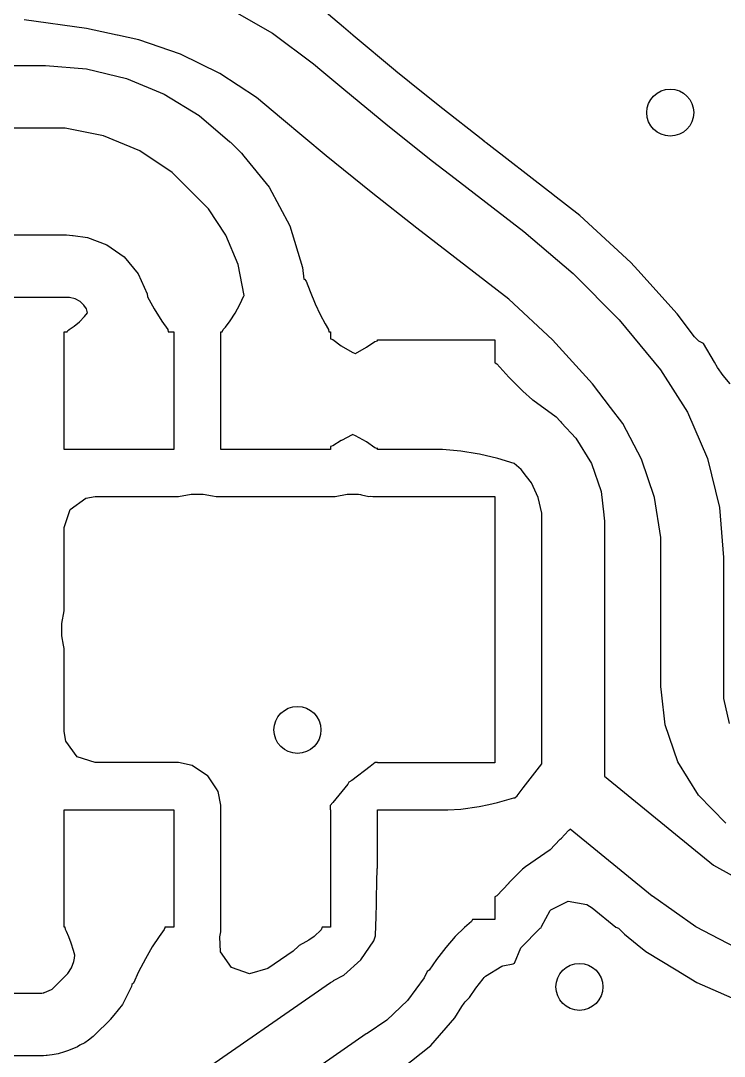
# Model space of a CAD drawing. Extents: x 121.6 to 197.9, y -113.4 to -69.2.
# Drawn here: x 139.366 to 141.613, y -90.112 to -86.807 of the extents above; entities that cross this region are included whole.
import ezdxf

# ---------------------------------------------------------------- set-up
doc = ezdxf.new("R2010")
doc.units = 0
doc.layers.add('BLACK', color=7, linetype='CONTINUOUS')

msp = doc.modelspace()

# ---------------------------------------------------------------- linework, layer by layer
at = {"layer": 'BLACK', "linetype": 'CONTINUOUS'}
for p, q in [((140.027137, -86.764661), (140.169906, -86.845918)), ((140.397062, -86.827682), (140.328894, -86.770028)), ((139.576247, -86.831939), (139.377988, -86.804006)), ((139.674069, -86.852775), (139.576247, -86.831939)), ((139.674149, -86.852801), (139.674069, -86.852775)), ((139.675528, -86.853095), (139.674149, -86.852801)), ((139.675537, -86.853096), (139.675528, -86.853095)), ((139.675539, -86.853097), (139.675537, -86.853096)), ((139.675539, -86.853098), (139.675539, -86.853097)), ((139.743982, -86.867674), (139.675539, -86.853098)), ((140.169906, -86.845918), (140.301628, -86.944077)), ((140.427021, -86.85302), (140.397062, -86.827682)), ((140.427584, -86.853492), (140.427021, -86.85302)), ((140.563061, -86.96636), (140.427584, -86.853492)), ((139.876252, -86.913414), (139.743982, -86.867674)), ((140.001911, -86.975036), (139.876252, -86.913414)), ((138.116711, -86.95), (139.445944, -86.95)), ((139.445944, -86.95), (139.445948, -86.95)), ((139.445948, -86.95), (139.44595, -86.95)), ((139.44595, -86.95), (139.576422, -86.960277)), ((140.301628, -86.944077), (140.301613, -86.944093)), ((140.301613, -86.944093), (140.301617, -86.944096)), ((140.301617, -86.944096), (140.327881, -86.966306)), ((139.576422, -86.960277), (139.703679, -86.990838)), ((140.11906, -87.051608), (140.001911, -86.975036)), ((140.327881, -86.966306), (140.327895, -86.966321)), ((140.327895, -86.966321), (140.397569, -87.025239)), ((140.564168, -86.967269), (140.563061, -86.96636)), ((140.651093, -87.037552), (140.564168, -86.967269)), ((139.703679, -86.990838), (139.824589, -87.040932)), ((139.824589, -87.040932), (139.936173, -87.109323)), ((140.172314, -87.096648), (140.11906, -87.051608)), ((140.397569, -87.025239), (140.538664, -87.141044)), ((140.703234, -87.07971), (140.651093, -87.037552)), ((140.704341, -87.080592), (140.703234, -87.07971)), ((140.845497, -87.191334), (140.704341, -87.080592)), ((139.936173, -87.109323), (140.033804, -87.192724)), ((140.172473, -87.096812), (140.172314, -87.096648)), ((140.198737, -87.119022), (140.172473, -87.096812)), ((139.445938, -87.15), (138.116711, -87.15)), ((139.508384, -87.150004), (139.445938, -87.15)), ((139.630876, -87.174378), (139.508384, -87.150004)), ((140.198737, -87.119024), (140.198737, -87.119022)), ((140.341231, -87.237738), (140.198737, -87.119024)), ((140.538664, -87.141044), (140.681444, -87.254764)), ((139.746258, -87.222181), (139.630876, -87.174378)), ((140.033804, -87.192724), (140.035711, -87.194289)), ((140.035711, -87.194289), (140.071282, -87.22986)), ((140.845864, -87.19162), (140.845497, -87.191334)), ((140.851956, -87.196328), (140.845864, -87.19162)), ((140.880637, -87.218491), (140.851956, -87.196328)), ((139.850097, -87.291577), (139.746258, -87.222181)), ((140.071282, -87.22986), (140.078887, -87.239127)), ((140.078887, -87.239127), (140.159908, -87.337838)), ((140.485452, -87.354347), (140.341231, -87.237738)), ((140.898832, -87.232552), (140.880637, -87.218491)), ((141.009291, -87.31791), (140.898832, -87.232552)), ((140.681444, -87.254764), (140.753662, -87.31057)), ((139.894249, -87.335737), (139.850097, -87.291577)), ((140.753662, -87.31057), (140.753663, -87.310572)), ((140.753663, -87.310572), (140.972088, -87.479361)), ((139.894283, -87.335704), (139.894249, -87.335737)), ((139.894289, -87.335711), (139.894283, -87.335704)), ((139.92986, -87.371282), (139.894289, -87.335711)), ((140.159908, -87.337838), (140.22577, -87.461037)), ((141.065533, -87.361372), (141.009291, -87.31791)), ((139.929865, -87.371286), (139.92986, -87.371282)), ((139.929865, -87.371287), (139.929865, -87.371286)), ((139.965568, -87.406986), (139.929865, -87.371287)), ((140.63137, -87.468826), (140.485452, -87.354347)), ((141.066152, -87.36185), (141.065533, -87.361372)), ((141.066156, -87.361853), (141.066152, -87.36185)), ((141.151546, -87.427832), (141.066156, -87.361853)), ((140.021675, -87.490943), (139.965568, -87.406986)), ((141.151548, -87.427834), (141.151545, -87.427832)), ((141.151545, -87.427832), (141.151546, -87.427832)), ((141.313804, -87.57787), (141.151548, -87.427834)), ((140.22577, -87.461037), (140.266333, -87.594717)), ((140.631372, -87.468827), (140.63137, -87.468826)), ((140.849795, -87.637615), (140.631372, -87.468827)), ((140.972088, -87.479361), (140.972096, -87.479369)), ((140.972096, -87.479369), (141.130495, -87.613355)), ((138.133555, -87.49), (139.512731, -87.49)), ((139.512731, -87.49), (139.512744, -87.490001)), ((139.512744, -87.490001), (139.512749, -87.49)), ((139.512749, -87.49), (139.512821, -87.490008)), ((139.512821, -87.490008), (139.53224, -87.491921)), ((139.53224, -87.491921), (139.533869, -87.492596)), ((139.533869, -87.492596), (139.579324, -87.498183)), ((139.579324, -87.498183), (139.641944, -87.522224)), ((140.060325, -87.584232), (140.021675, -87.490943)), ((139.641944, -87.522224), (139.696702, -87.560562)), ((139.696702, -87.560562), (139.696871, -87.560648)), ((139.696871, -87.560648), (139.696901, -87.560684)), ((139.696901, -87.560684), (139.696906, -87.560679)), ((139.696906, -87.560679), (139.696936, -87.560726)), ((139.696936, -87.560726), (139.741832, -87.614175)), ((141.336137, -87.60252), (141.313804, -87.57787)), ((139.741832, -87.614175), (139.770289, -87.678025)), ((140.080019, -87.683203), (140.060325, -87.584232)), ((140.266333, -87.594717), (140.269913, -87.631044)), ((141.130495, -87.613355), (141.276458, -87.760809)), ((141.462181, -87.741638), (141.336137, -87.60252)), ((140.269913, -87.631044), (140.272926, -87.631441)), ((140.272926, -87.631441), (140.278066, -87.637558)), ((140.278066, -87.637558), (140.290292, -87.67101)), ((140.849795, -87.637616), (140.849795, -87.637615)), ((140.924967, -87.695698), (140.849795, -87.637616)), ((139.770289, -87.678025), (139.771681, -87.687912)), ((140.290292, -87.67101), (140.30618, -87.709989)), ((139.512713, -87.69), (138.133555, -87.69)), ((139.521954, -87.690014), (139.512713, -87.69)), ((139.539886, -87.694486), (139.521954, -87.690014)), ((139.556204, -87.703163), (139.539886, -87.694486)), ((139.56308, -87.709336), (139.556204, -87.703163)), ((139.563094, -87.709321), (139.56308, -87.709336)), ((139.563116, -87.709332), (139.563094, -87.709321)), ((139.563129, -87.709352), (139.563116, -87.709332)), ((139.563129, -87.709353), (139.563129, -87.709352)), ((139.568482, -87.714137), (139.563129, -87.709353)), ((139.771681, -87.687912), (139.793012, -87.726564)), ((140.050726, -87.740415), (140.065968, -87.711988)), ((140.065968, -87.711988), (140.078906, -87.684224)), ((140.078906, -87.684224), (140.080019, -87.683203)), ((140.30618, -87.709989), (140.322087, -87.744506)), ((141.064464, -87.824689), (140.924967, -87.695698)), ((139.576096, -87.726309), (139.568482, -87.714137)), ((139.570148, -87.750865), (139.579719, -87.738929)), ((139.579719, -87.738929), (139.576096, -87.726309)), ((139.793012, -87.726564), (139.816993, -87.76552)), ((140.035484, -87.76456), (140.050726, -87.740415)), ((140.322087, -87.744506), (140.337975, -87.774488)), ((141.517906, -87.815294), (141.462181, -87.741638)), ((139.537574, -87.781853), (139.553861, -87.767965)), ((139.553861, -87.767965), (139.570148, -87.750865)), ((139.816993, -87.76552), (139.817006, -87.765539)), ((139.817006, -87.765539), (139.835837, -87.792597)), ((140.020242, -87.784421), (140.035484, -87.76456)), ((140.337975, -87.774488), (140.337977, -87.774491)), ((140.337977, -87.774491), (140.337982, -87.7745)), ((140.337982, -87.7745), (140.349165, -87.792437)), ((141.276458, -87.760809), (141.40883, -87.920565)), ((139.505, -88.175), (139.505, -87.8)), ((139.505, -87.8), (139.514512, -87.8)), ((139.514512, -87.8), (139.51664, -87.795321)), ((139.51664, -87.795321), (139.519748, -87.793237)), ((139.519748, -87.793237), (139.521287, -87.792532)), ((139.521287, -87.792532), (139.537574, -87.781853)), ((139.835837, -87.792597), (139.837456, -87.8)), ((139.837456, -87.8), (139.855, -87.8)), ((139.855, -87.8), (139.855, -88.175)), ((140.005, -88.175), (140.005, -87.8)), ((140.005, -87.8), (140.009557, -87.8)), ((140.009475, -87.799779), (140.012802, -87.792025)), ((140.009557, -87.8), (140.009475, -87.799779)), ((140.012802, -87.792025), (140.020242, -87.784421)), ((140.349165, -87.792437), (140.350422, -87.8)), ((140.350422, -87.8), (140.355, -87.8)), ((140.355, -87.8), (140.355, -87.822663)), ((140.355, -87.822663), (140.356303, -87.822155)), ((140.356303, -87.822155), (140.362908, -87.824365)), ((140.362908, -87.824365), (140.389999, -87.843924)), ((140.389999, -87.843924), (140.424999, -87.864693)), ((140.47, -87.849), (140.497283, -87.830291)), ((140.497283, -87.830291), (140.505, -87.828659)), ((140.505, -87.828659), (140.505, -87.825)), ((140.505, -87.825), (140.88, -87.825)), ((140.88, -87.825), (140.88, -87.89864)), ((141.19203, -87.96549), (141.064464, -87.824689)), ((141.517913, -87.815303), (141.517906, -87.815294)), ((141.518952, -87.816676), (141.517913, -87.815303)), ((141.530694, -87.829633), (141.518952, -87.816676)), ((141.546557, -87.836946), (141.530694, -87.829633)), ((141.546617, -87.837128), (141.546557, -87.836946)), ((141.580856, -87.896379), (141.546617, -87.837128)), ((140.424999, -87.864693), (140.434057, -87.868903)), ((140.434057, -87.868903), (140.435, -87.8685)), ((140.435, -87.8685), (140.47, -87.849)), ((140.88, -87.89864), (140.880812, -87.898548)), ((140.880812, -87.898548), (140.886226, -87.90191)), ((140.886226, -87.90191), (140.924744, -87.944152)), ((141.580964, -87.896828), (141.580856, -87.896379)), ((141.590885, -87.913735), (141.580964, -87.896828)), ((140.924744, -87.944152), (140.924803, -87.944214)), ((140.924803, -87.944214), (140.969546, -87.988784)), ((141.40883, -87.920565), (141.408835, -87.920569)), ((141.408835, -87.920569), (141.408835, -87.92057)), ((141.408835, -87.92057), (141.408836, -87.92057)), ((141.408836, -87.92057), (141.408836, -87.920571)), ((141.408836, -87.920571), (141.495091, -88.056099)), ((141.609127, -87.938817), (141.590885, -87.913735)), ((141.609125, -87.938818), (141.609127, -87.938817)), ((141.631706, -87.965825), (141.609125, -87.938818)), ((141.249346, -88.041248), (141.19203, -87.96549)), ((140.969546, -87.988784), (140.969555, -87.988792)), ((140.969555, -87.988792), (141.000023, -88.016081)), ((141.000023, -88.016081), (141.001098, -88.016596)), ((141.001098, -88.016596), (141.075683, -88.071195)), ((141.249347, -88.041249), (141.249346, -88.041248)), ((141.288158, -88.092586), (141.249347, -88.041249)), ((141.075683, -88.071195), (141.088678, -88.085041)), ((141.495091, -88.056099), (141.558366, -88.203764)), ((141.088678, -88.085041), (141.091135, -88.086748)), ((141.091135, -88.086748), (141.092988, -88.089633)), ((141.092988, -88.089633), (141.13894, -88.138594)), ((141.348258, -88.206408), (141.288158, -88.092586)), ((140.42499, -88.12783), (140.390015, -88.146092)), ((140.424997, -88.127826), (140.42499, -88.12783)), ((140.425742, -88.127532), (140.424997, -88.127826)), ((140.434998, -88.131499), (140.425742, -88.127532)), ((140.470002, -88.151001), (140.434998, -88.131499)), ((141.13894, -88.138594), (141.138931, -88.138601)), ((141.138931, -88.138601), (141.138932, -88.138604)), ((141.138932, -88.138604), (141.138937, -88.138608)), ((141.138937, -88.138608), (141.138936, -88.138609)), ((141.138936, -88.138609), (141.188693, -88.219612)), ((139.855, -88.175), (139.505, -88.175)), ((140.355, -88.175), (140.005, -88.175)), ((140.363071, -88.163625), (140.355, -88.165128)), ((140.355, -88.165128), (140.355, -88.175)), ((140.390002, -88.1461), (140.363071, -88.163625)), ((140.390015, -88.146092), (140.390002, -88.1461)), ((140.497281, -88.169707), (140.470002, -88.151001)), ((140.503464, -88.17175), (140.497281, -88.169707)), ((140.505, -88.171179), (140.503464, -88.17175)), ((140.505, -88.175), (140.505, -88.171179)), ((140.668046, -88.175), (140.505, -88.175)), ((140.66828, -88.175099), (140.668046, -88.175)), ((140.712892, -88.175407), (140.66828, -88.175099)), ((140.77189, -88.180314), (140.712892, -88.175407)), ((140.771912, -88.180316), (140.77189, -88.180314)), ((140.823272, -88.188505), (140.771912, -88.180316)), ((140.830907, -88.189723), (140.823272, -88.188505)), ((140.889914, -88.203631), (140.830907, -88.189723)), ((140.889922, -88.203633), (140.889914, -88.203631)), ((140.941848, -88.219831), (140.889922, -88.203633)), ((141.389219, -88.32843), (141.348258, -88.206408)), ((141.558366, -88.203764), (141.597005, -88.359698)), ((140.963978, -88.239418), (140.941848, -88.219831)), ((140.981045, -88.261349), (140.963978, -88.239418)), ((141.188693, -88.219612), (141.219542, -88.309533)), ((140.981063, -88.261392), (140.981045, -88.261349)), ((140.981062, -88.261393), (140.981063, -88.261392)), ((140.996798, -88.281702), (140.981062, -88.261393)), ((141.018716, -88.328177), (140.996798, -88.281702)), ((139.524407, -88.366309), (139.573907, -88.330345)), ((139.573907, -88.330345), (139.6045, -88.3255)), ((139.6045, -88.3255), (139.869819, -88.3255)), ((139.869819, -88.3255), (139.86982, -88.3255)), ((139.86982, -88.3255), (139.910686, -88.317371)), ((139.910686, -88.317371), (139.949314, -88.317371)), ((139.949314, -88.317371), (139.979075, -88.32329)), ((139.979075, -88.32329), (139.990174, -88.325499)), ((139.990174, -88.325499), (139.990177, -88.325499)), ((139.990177, -88.325499), (139.99018, -88.3255)), ((139.99018, -88.3255), (139.990181, -88.3255)), ((139.990181, -88.3255), (140.369819, -88.3255)), ((140.369819, -88.3255), (140.36982, -88.3255)), ((140.36982, -88.3255), (140.369821, -88.325499)), ((140.369821, -88.325499), (140.369827, -88.325499)), ((140.369827, -88.325499), (140.408942, -88.317718)), ((140.408942, -88.317718), (140.445313, -88.317295)), ((140.445313, -88.317295), (140.45168, -88.318408)), ((140.45168, -88.318408), (140.454678, -88.319399)), ((140.454678, -88.319399), (140.477456, -88.32506)), ((140.477456, -88.32506), (140.484593, -88.324388)), ((140.484593, -88.324388), (140.49018, -88.3255)), ((140.49018, -88.3255), (140.505, -88.3255)), ((140.505, -88.3255), (140.505, -88.325)), ((140.505, -88.325), (140.88, -88.325)), ((140.88, -88.325), (140.88, -88.675)), ((141.029945, -88.37832), (141.018716, -88.328177)), ((141.219542, -88.309533), (141.227742, -88.383695)), ((141.409969, -88.455461), (141.389219, -88.32843)), ((139.5055, -88.4245), (139.524407, -88.366309)), ((141.597005, -88.359698), (141.60997, -88.519522)), ((141.02999, -88.404012), (141.029945, -88.37832)), ((141.03, -88.404012), (141.02999, -88.404012)), ((141.03, -88.404017), (141.03, -88.404012)), ((141.03, -89.17776), (141.03, -88.404017)), ((141.227742, -88.383695), (141.228079, -88.384508)), ((141.228079, -88.384508), (141.23, -88.404017)), ((141.23, -88.404017), (141.23, -89.184959)), ((139.5055, -88.68982), (139.5055, -88.4245)), ((141.409995, -88.519818), (141.409969, -88.455461)), ((141.41, -88.519818), (141.409995, -88.519818)), ((141.41, -88.51982), (141.41, -88.519818)), ((141.41, -88.929347), (141.41, -88.51982)), ((141.60997, -88.519522), (141.61, -88.51982)), ((141.61, -88.51982), (141.61, -88.929347)), ((139.497371, -88.730685), (139.5055, -88.68982)), ((140.88, -88.675), (140.8795, -88.675)), ((140.8795, -88.675), (140.8795, -88.825)), ((139.497371, -88.769314), (139.497371, -88.730685)), ((139.50329, -88.799075), (139.497371, -88.769314)), ((139.505499, -88.810174), (139.50329, -88.799075)), ((139.5055, -88.810181), (139.505499, -88.810174)), ((139.5055, -89.0755), (139.5055, -88.810181)), ((140.8795, -88.825), (140.88, -88.825)), ((140.88, -88.825), (140.88, -89.175)), ((141.410292, -88.932312), (141.409964, -88.929357)), ((141.409964, -88.929357), (141.41, -88.929357)), ((141.41, -88.929354), (141.41, -88.929347)), ((141.41, -88.929357), (141.41, -88.929354)), ((141.411921, -88.948856), (141.410292, -88.932312)), ((141.609963, -88.929719), (141.609895, -88.969997)), ((141.61, -88.929347), (141.609963, -88.929719)), ((141.412203, -88.949538), (141.411921, -88.948856)), ((141.42374, -89.053486), (141.412203, -88.949538)), ((141.609895, -88.969997), (141.627718, -89.049341)), ((141.464373, -89.171581), (141.42374, -89.053486)), ((139.510345, -89.106093), (139.5055, -89.0755)), ((139.546309, -89.155593), (139.510345, -89.106093)), ((139.6045, -89.1745), (139.546309, -89.155593)), ((139.86982, -89.1745), (139.6045, -89.1745)), ((139.869827, -89.1745), (139.86982, -89.1745)), ((139.91372, -89.183232), (139.869827, -89.1745)), ((139.913724, -89.183234), (139.91372, -89.183232)), ((139.96284, -89.216052), (139.913724, -89.183234)), ((140.482134, -89.18646), (140.423422, -89.231684)), ((140.497613, -89.1745), (140.482134, -89.18646)), ((140.505, -89.1745), (140.497613, -89.1745)), ((140.505, -89.175), (140.505, -89.1745)), ((140.88, -89.175), (140.505, -89.175)), ((140.970702, -89.254944), (141.03, -89.17776)), ((141.23, -89.184959), (141.23, -89.217784)), ((141.52989, -89.277907), (141.464373, -89.171581)), ((139.963504, -89.216496), (139.96284, -89.216052)), ((139.991011, -89.257664), (139.963504, -89.216496)), ((140.423422, -89.231684), (140.414278, -89.23652)), ((141.23, -89.217784), (141.509089, -89.445118)), ((139.996765, -89.266275), (139.991011, -89.257664)), ((139.996767, -89.266279), (139.996765, -89.266275)), ((140.005499, -89.310172), (139.996767, -89.266279)), ((140.410433, -89.243614), (140.362703, -89.301689)), ((140.414278, -89.23652), (140.410433, -89.243614)), ((140.951285, -89.280159), (140.970701, -89.254945)), ((140.970701, -89.254946), (140.970702, -89.254944)), ((140.970701, -89.254945), (140.970701, -89.254946)), ((140.8882, -89.30188), (140.940569, -89.28657)), ((140.940569, -89.28657), (140.943376, -89.286875)), ((140.943376, -89.286875), (140.951285, -89.280159)), ((141.617097, -89.367287), (141.52989, -89.277907)), ((139.505, -89.7), (139.505, -89.325)), ((139.505, -89.325), (139.855, -89.325)), ((139.855, -89.325), (139.855, -89.7)), ((140.005, -89.7), (140.005, -89.325)), ((140.005, -89.325), (140.0055, -89.325)), ((140.005499, -89.310178), (140.005499, -89.310172)), ((140.0055, -89.31018), (140.005499, -89.310178)), ((140.0055, -89.325), (140.0055, -89.31018)), ((140.362703, -89.301689), (140.3545, -89.311396)), ((140.3545, -89.311396), (140.3545, -89.325)), ((140.3545, -89.325), (140.355, -89.325)), ((140.355, -89.325), (140.355, -89.7)), ((140.505, -89.511627), (140.505, -89.325)), ((140.505, -89.325), (140.72946, -89.325)), ((140.72946, -89.325), (140.771703, -89.32244)), ((140.771703, -89.32244), (140.829951, -89.31441)), ((140.829951, -89.31441), (140.86097, -89.307737)), ((140.86097, -89.307737), (140.888175, -89.301886)), ((140.888175, -89.301886), (140.888183, -89.301883)), ((140.888183, -89.301883), (140.8882, -89.30188)), ((141.115426, -89.39136), (141.091668, -89.41631)), ((141.115891, -89.391093), (141.115426, -89.39136)), ((141.120305, -89.386384), (141.115891, -89.391093)), ((141.382781, -89.600186), (141.120305, -89.386384)), ((141.08802, -89.420141), (141.056513, -89.453231)), ((141.088884, -89.419554), (141.08802, -89.420141)), ((141.091392, -89.417246), (141.088884, -89.419554)), ((141.091668, -89.41631), (141.091392, -89.417246)), ((141.056513, -89.453231), (140.97778, -89.506889)), ((141.509089, -89.445118), (141.509092, -89.445119)), ((141.509092, -89.445119), (141.509104, -89.445104)), ((141.509104, -89.445104), (141.578559, -89.501619)), ((140.503839, -89.556228), (140.504762, -89.51217)), ((140.504762, -89.51217), (140.505, -89.511627)), ((140.96875, -89.514871), (140.92438, -89.558588)), ((140.968754, -89.514868), (140.96875, -89.514871)), ((140.97778, -89.506889), (140.968754, -89.514868)), ((141.578559, -89.501619), (141.734618, -89.589463)), ((140.50268, -89.607149), (140.503839, -89.556228)), ((140.924374, -89.558594), (140.886277, -89.599992)), ((140.92438, -89.558588), (140.924374, -89.558594)), ((140.50195, -89.636305), (140.50268, -89.607149)), ((140.886277, -89.599992), (140.88, -89.602902)), ((140.88, -89.602902), (140.88, -89.675)), ((141.058971, -89.644275), (141.113697, -89.616912)), ((141.113697, -89.616912), (141.174055, -89.626942)), ((141.174055, -89.626942), (141.190964, -89.63805)), ((141.383323, -89.600545), (141.382781, -89.600186)), ((141.521732, -89.698359), (141.383323, -89.600545)), ((140.501168, -89.666286), (140.501519, -89.653586)), ((140.501519, -89.653586), (140.50195, -89.636305)), ((141.028891, -89.697907), (141.056517, -89.646692)), ((141.056517, -89.646692), (141.058971, -89.644275)), ((141.190964, -89.63805), (141.266047, -89.699209)), ((140.499397, -89.726533), (140.500358, -89.695529)), ((140.500358, -89.695529), (140.501168, -89.666286)), ((140.804995, -89.681813), (140.78329, -89.700175)), ((140.808935, -89.675051), (140.804995, -89.681813)), ((140.88, -89.675), (140.808924, -89.675)), ((140.808924, -89.675), (140.808935, -89.675051)), ((139.508251, -89.7), (139.505, -89.7)), ((139.509056, -89.70741), (139.508251, -89.7)), ((139.512443, -89.713598), (139.509056, -89.70741)), ((139.519887, -89.730397), (139.512443, -89.713598)), ((139.807984, -89.728904), (139.786241, -89.762329)), ((139.824289, -89.707218), (139.807984, -89.728904)), ((139.826559, -89.701534), (139.824289, -89.707218)), ((139.855, -89.7), (139.826122, -89.7)), ((139.826122, -89.7), (139.826559, -89.701534)), ((140.002349, -89.730659), (140.0055, -89.71482)), ((140.0055, -89.7), (140.005, -89.7)), ((140.0055, -89.71482), (140.0055, -89.7)), ((140.30346, -89.729079), (140.286122, -89.74109)), ((140.325468, -89.708172), (140.30346, -89.729079)), ((140.328386, -89.7), (140.325468, -89.708172)), ((140.355, -89.7), (140.328386, -89.7)), ((140.493424, -89.74331), (140.499456, -89.727299)), ((140.499456, -89.727299), (140.499397, -89.726533)), ((140.78329, -89.700175), (140.753526, -89.729857)), ((140.962919, -89.764997), (141.024997, -89.702919)), ((141.024997, -89.702919), (141.028154, -89.701611)), ((141.028154, -89.701611), (141.028891, -89.697907)), ((141.266047, -89.699209), (141.275003, -89.702919)), ((141.275003, -89.702919), (141.294336, -89.722252)), ((141.294336, -89.722252), (141.334036, -89.75459)), ((141.672757, -89.776698), (141.521732, -89.698359)), ((139.52733, -89.750397), (139.519887, -89.730397)), ((139.534774, -89.773598), (139.52733, -89.750397)), ((139.786241, -89.762329), (139.76453, -89.800199)), ((140.004628, -89.778446), (140.002349, -89.730659)), ((140.253387, -89.760378), (140.235806, -89.775947)), ((140.254981, -89.758586), (140.253387, -89.760378)), ((140.254989, -89.758579), (140.254981, -89.758586)), ((140.276751, -89.74684), (140.254989, -89.758579)), ((140.286122, -89.74109), (140.276751, -89.74684)), ((140.452052, -89.803762), (140.493424, -89.74331)), ((140.753526, -89.729857), (140.72377, -89.764029)), ((141.334036, -89.75459), (141.334212, -89.754705)), ((141.334212, -89.754705), (141.361835, -89.777204)), ((139.534775, -89.773603), (139.534774, -89.773598)), ((139.539144, -89.789101), (139.534775, -89.773603)), ((139.537743, -89.798837), (139.539144, -89.789101)), ((140.039471, -89.828741), (140.004628, -89.778446)), ((140.235806, -89.775947), (140.155823, -89.831356)), ((140.72377, -89.764029), (140.693991, -89.802733)), ((140.942528, -89.814223), (140.962919, -89.764997)), ((141.361835, -89.777204), (141.361846, -89.777212)), ((141.361846, -89.777212), (141.458579, -89.836102)), ((139.528843, -89.829171), (139.536246, -89.809325)), ((139.536246, -89.809325), (139.537742, -89.79884)), ((139.537742, -89.798838), (139.537743, -89.798837)), ((139.537742, -89.79884), (139.537742, -89.798838)), ((139.76452, -89.800217), (139.7428, -89.842603)), ((139.76453, -89.800199), (139.76452, -89.800217)), ((140.097222, -89.848951), (140.039471, -89.828741)), ((140.397595, -89.852758), (140.452052, -89.803762)), ((140.693991, -89.802733), (140.670863, -89.836289)), ((140.850385, -89.855413), (140.902858, -89.823945)), ((140.902858, -89.823945), (140.905679, -89.823339)), ((140.905679, -89.823339), (140.938722, -89.816767)), ((140.938722, -89.816767), (140.942528, -89.814223)), ((139.467029, -89.897319), (139.509898, -89.854449)), ((139.509898, -89.854449), (139.51001, -89.854356)), ((139.51001, -89.854356), (139.517393, -89.84699)), ((139.517393, -89.84699), (139.528843, -89.829171)), ((139.7428, -89.842603), (139.726133, -89.878578)), ((140.155823, -89.831356), (140.097222, -89.848951)), ((140.365327, -89.870087), (140.397595, -89.852758)), ((140.653992, -89.861105), (140.600832, -89.934029)), ((140.663808, -89.840857), (140.653992, -89.861105)), ((140.670863, -89.836289), (140.663808, -89.840857)), ((140.842324, -89.864944), (140.846105, -89.860328)), ((140.846105, -89.860328), (140.850385, -89.855413)), ((141.458579, -89.836102), (141.525105, -89.876602)), ((139.689664, -90.337376), (140.355847, -89.875875)), ((139.719919, -89.889145), (139.691365, -89.94619)), ((139.721536, -89.882811), (139.719919, -89.889145)), ((139.726133, -89.878578), (139.721536, -89.882811)), ((140.355847, -89.875875), (140.36392, -89.871383)), ((140.36392, -89.871383), (140.365316, -89.870066)), ((140.365316, -89.870066), (140.365327, -89.870087)), ((140.798898, -89.924535), (140.819718, -89.894326)), ((140.819718, -89.894326), (140.842324, -89.864944)), ((141.525105, -89.876602), (141.700389, -89.952818)), ((138.800725, -89.91), (139.433586, -89.91)), ((139.433586, -89.91), (139.440249, -89.908674)), ((139.440249, -89.908673), (139.440444, -89.908636)), ((139.440249, -89.908674), (139.440249, -89.908673)), ((139.440444, -89.908636), (139.440842, -89.908543)), ((139.440842, -89.908543), (139.441237, -89.908437)), ((139.441237, -89.908437), (139.441432, -89.908377)), ((139.441432, -89.908377), (139.441432, -89.908378)), ((139.441432, -89.908378), (139.441433, -89.908377)), ((139.441433, -89.908377), (139.441602, -89.908327)), ((139.441602, -89.908327), (139.441986, -89.908197)), ((139.441986, -89.908197), (139.442366, -89.908054)), ((139.442366, -89.908054), (139.442547, -89.907978)), ((139.442547, -89.907978), (139.44255, -89.907977)), ((139.44255, -89.907977), (139.464989, -89.898682)), ((139.464989, -89.898682), (139.467029, -89.897319)), ((140.785687, -89.937369), (140.798898, -89.924535)), ((139.691365, -89.94619), (139.663979, -89.980181)), ((140.600832, -89.934029), (140.535571, -89.996357)), ((140.752802, -89.988973), (140.774477, -89.952866)), ((140.774477, -89.952866), (140.781647, -89.942488)), ((140.781647, -89.942488), (140.785687, -89.937369)), ((139.663758, -89.980716), (139.652385, -89.994572)), ((139.663979, -89.980181), (139.663758, -89.980716)), ((140.675373, -90.077407), (140.752802, -89.988973)), ((139.651321, -89.995869), (139.604621, -90.04257)), ((139.651328, -89.99586), (139.651321, -89.995869)), ((139.651334, -89.995857), (139.651328, -89.99586)), ((139.651343, -89.995866), (139.651334, -89.995857)), ((139.652385, -89.994572), (139.651343, -89.995866)), ((140.535571, -89.996357), (140.471965, -90.038388)), ((139.597798, -90.048172), (139.582643, -90.060607)), ((139.5978, -90.048167), (139.597798, -90.048172)), ((139.604621, -90.04257), (139.5978, -90.048167)), ((140.469739, -90.040279), (139.868328, -90.456909)), ((140.471965, -90.038388), (140.469739, -90.040279)), ((139.519085, -90.092754), (139.512632, -90.095304)), ((139.519088, -90.092753), (139.519085, -90.092753)), ((139.519085, -90.092753), (139.519085, -90.092754)), ((139.547345, -90.081048), (139.519088, -90.092753)), ((139.555747, -90.076557), (139.547345, -90.081048)), ((139.570851, -90.068485), (139.555747, -90.076557)), ((139.582643, -90.060607), (139.570851, -90.068485)), ((140.583474, -90.15069), (140.675373, -90.077407)), ((139.439011, -90.11), (138.800736, -90.11)), ((139.447797, -90.109134), (139.439011, -90.11)), ((139.447799, -90.109135), (139.447797, -90.109134)), ((139.45103, -90.108816), (139.447799, -90.109135)), ((139.45852, -90.108079), (139.45103, -90.108816)), ((139.458522, -90.108077), (139.45852, -90.108079)), ((139.467308, -90.107212), (139.458522, -90.108077)), ((139.479287, -90.104828), (139.467308, -90.107212)), ((139.479297, -90.104824), (139.479287, -90.104828)), ((139.486071, -90.103361), (139.479297, -90.104824)), ((139.492799, -90.101676), (139.486071, -90.103361)), ((139.499468, -90.099772), (139.492799, -90.101676)), ((139.499478, -90.099765), (139.499468, -90.099772)), ((139.499493, -90.099765), (139.499478, -90.099765)), ((139.506099, -90.097642), (139.499493, -90.099765)), ((139.512632, -90.095304), (139.506099, -90.097642))]:
    msp.add_line(p, q, dxfattribs=at)
at = {"layer": 'BLACK'}
for centre in [(141.44, -87.1), (140.25, -89.07), (141.15, -89.89)]:
    msp.add_circle(centre, 0.075, dxfattribs=at)

doc.saveas('drawing.dxf')
